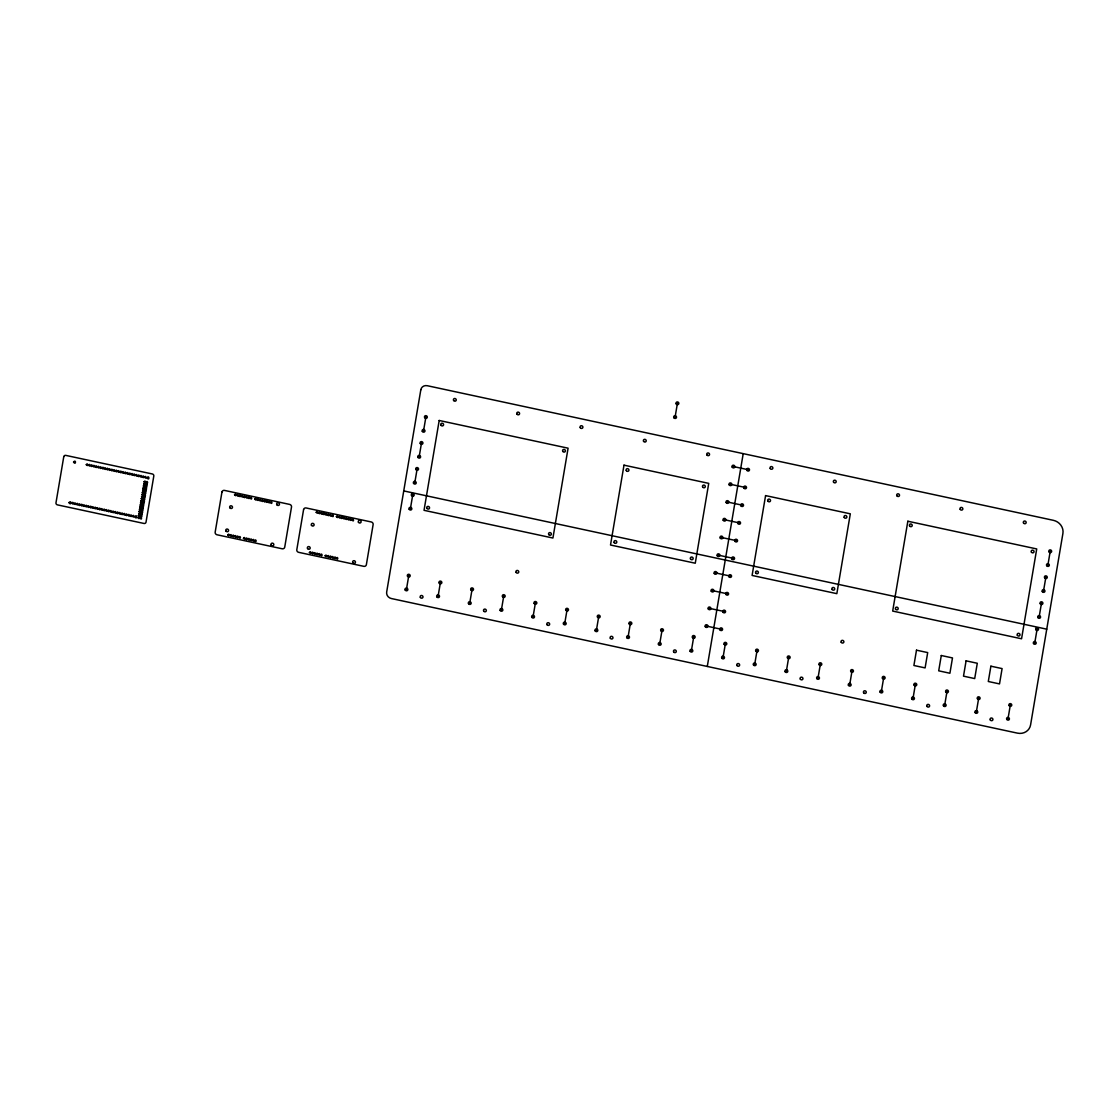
<?xml version="1.0" encoding="UTF-8"?>
<svg xmlns="http://www.w3.org/2000/svg" width="1119" height="1119" viewBox="0 0 1119 1119"><rect width="100%" height="100%" fill="white"/><g stroke="black" fill="none" stroke-linecap="round" stroke-linejoin="round"><path stroke-width="1.5" d="M410.407 508.683L412.743 494.864M414.799 482.723L417.121 468.903M419.177 456.776L421.499 442.956M423.555 430.815L425.891 416.995M406.435 589.447L408.757 575.628M438.088 596.259L440.424 582.439M469.756 603.057L472.078 589.237M501.41 609.869L503.746 596.049M533.078 616.681L535.414 602.861M564.731 623.479L567.067 609.659M596.399 630.291L598.735 616.471M628.067 637.089L630.389 623.283M675.093 417.093L677.429 403.274M659.72 643.901L662.056 630.081M691.388 650.712L693.724 636.893M707.292 666.448L743.212 453.643M723.042 657.51L725.378 643.705M754.71 664.322L757.045 650.503M786.377 671.134L788.699 657.315M818.031 677.932L820.367 664.126M849.699 684.744L852.021 670.924M881.352 691.556L883.688 677.736M913.02 698.354L915.356 684.548M944.674 705.166L947.01 691.346M976.341 711.978L978.677 698.158M1008.009 718.776L1010.331 704.97M1034.767 642.907L1037.089 629.088M1039.145 616.947L1041.481 603.141M1043.523 591L1045.859 577.18M1047.902 565.039L1050.237 551.233M733.435 466.553L748.093 469.7M730.441 484.275L745.1 487.422M727.448 501.997L742.107 505.159M724.455 519.72L739.113 522.881M721.461 537.456L736.12 540.603M718.468 555.178L733.141 558.325M403.749 490.919L1046.755 629.172M715.475 572.9L730.147 576.047M712.495 590.622L727.154 593.769M709.502 608.344L724.161 611.506M706.509 626.067L721.168 629.228M69 502.613C71.196 506.613 71.896 499.27 69 502.613M73.56 462.049C75.882 466.063 76.302 458.566 73.56 462.049M71.826 503.186C74.078 506.152 73.588 500.319 71.826 503.13M74.064 503.662C76.526 506.571 75.56 500.78 74.064 503.662M76.302 504.151C78.498 507.159 78.078 501.326 76.316 504.082M78.554 504.627C80.666 507.676 80.456 501.774 78.554 504.571M80.792 505.117C82.974 508.11 82.61 502.249 80.792 505.047M83.03 505.592C85.408 508.572 84.596 502.655 83.03 505.592M86.275 464.721C88.695 467.644 87.758 461.811 86.275 464.651M85.268 506.082C87.492 509.019 87.044 503.396 85.296 505.956M88.513 465.196C90.723 468.176 90.387 462.371 88.513 465.196M87.52 506.557C89.772 509.495 89.268 503.83 87.534 506.431M90.765 465.686C93.045 468.609 92.499 462.846 90.779 465.56M89.758 507.047C91.954 510.054 91.576 504.165 89.772 506.977M93.003 466.161C95.311 469.127 94.681 463.308 93.003 466.105M91.996 507.522C94.416 510.46 93.478 504.585 91.996 507.522M95.241 466.637C97.479 469.644 96.975 463.756 95.255 466.581M94.248 507.998C96.514 510.935 95.954 505.242 94.262 507.886M97.479 467.127C99.913 470.064 98.962 464.231 97.479 467.127M96.486 508.488C98.752 511.439 98.206 505.718 96.5 508.362M99.731 467.602C101.969 470.567 101.437 464.847 99.745 467.49M98.724 508.963C100.85 511.998 100.598 506.124 98.738 508.907M101.969 468.092C104.123 471.099 103.885 465.252 101.983 468.022M100.976 509.453C103.438 512.376 102.388 506.487 100.976 509.453M104.207 468.567C106.529 471.533 105.843 465.7 104.221 468.511M103.214 509.928C105.564 512.894 104.92 506.977 103.214 509.928M106.459 469.057C108.753 472.05 108.067 466.105 106.459 469.057M105.452 510.418C107.746 513.327 107.214 507.648 105.48 510.292M108.697 469.532C110.921 472.47 110.473 466.861 108.711 469.421M107.69 510.893C109.928 513.873 109.508 508.012 107.704 510.837M110.935 470.022C113.159 473.057 112.697 467.155 110.935 470.022M109.942 511.383C112.376 514.306 111.438 508.446 109.942 511.383M113.187 470.498C115.341 473.547 114.963 467.644 113.187 470.442M112.18 511.859C114.544 514.824 113.746 509.033 112.18 511.859M115.425 470.987C117.677 474.008 117.061 468.078 115.425 470.987M114.418 512.348C116.684 515.341 116.082 509.481 114.432 512.278M117.663 471.463C119.957 474.4 119.355 468.707 117.691 471.337M116.67 512.824C118.824 515.873 118.474 509.956 116.67 512.768M119.901 471.952C122.167 474.904 121.635 469.169 119.929 471.826M118.908 513.313C121.216 516.307 120.502 510.362 118.908 513.313M122.153 472.428C124.391 475.407 123.845 469.574 122.153 472.372M121.146 513.789C123.468 516.796 122.796 510.879 121.146 513.789M124.391 472.903C126.727 475.897 125.999 469.91 124.391 472.903M123.398 514.278C125.734 517.188 125.02 511.481 123.412 514.153M126.629 473.393C128.993 476.344 128.335 470.442 126.629 473.393M125.636 514.754C127.916 517.733 127.286 511.929 125.636 514.698M128.881 473.869C131.161 476.792 130.643 471.127 128.895 473.757M127.874 515.23C130.182 518.223 129.594 512.292 127.874 515.23M131.119 474.358C133.357 477.323 132.923 471.477 131.133 474.302M130.112 515.719C132.518 518.643 131.664 512.824 130.112 515.719M133.357 474.834C135.847 477.729 134.826 471.896 133.357 474.834M132.364 516.195C134.49 519.174 134.28 513.439 132.378 516.083M135.609 475.323C137.959 478.275 137.161 472.456 135.609 475.323M134.77 516.74C137.105 520.657 137.623 513.397 134.798 516.586M137.847 475.799C140.029 478.82 139.623 472.987 137.847 475.743M138.001 517.747C140.099 520.783 139.917 514.88 138.001 517.677M140.085 476.288C142.253 479.338 141.847 473.421 140.099 476.218M138.35 515.635C140.56 518.656 140.141 512.726 138.364 515.565M138.714 513.523C140.882 516.558 140.49 510.656 138.714 513.453M139.064 511.397C141.316 514.376 140.854 508.53 139.078 511.341M139.427 509.285C141.707 512.278 141.162 506.334 139.427 509.285M139.777 507.173C142.127 510.166 141.386 504.193 139.777 507.173M140.141 505.061C142.505 508.026 141.665 502.207 140.141 505.061M140.49 502.949C142.896 505.886 142.015 500.039 140.49 502.949M140.854 500.836C142.966 503.872 142.826 497.983 140.854 500.836M140.071 518.209C142.337 521.23 141.693 515.313 140.071 518.209M142.323 476.764C144.533 479.799 144.071 473.855 142.323 476.764M140.435 516.097C142.798 519.062 141.889 513.145 140.435 516.097M141.204 498.724C143.26 501.746 143.148 496.039 141.232 498.612M140.784 513.985C143.12 516.936 142.449 511.033 140.784 513.985M141.567 496.612C143.791 499.578 143.372 493.815 141.581 496.5M141.148 511.873C143.358 514.838 143.008 509.033 141.148 511.873M141.917 494.5C144.155 497.451 143.694 491.731 141.945 494.388M141.498 509.76C143.847 512.712 143.204 506.795 141.498 509.76M142.281 492.388C144.435 495.395 144.197 489.549 142.281 492.332M141.861 507.648C144.267 510.53 143.372 504.865 141.875 507.522M142.631 490.276C144.771 493.297 144.575 487.408 142.645 490.22M142.211 505.536C144.477 508.488 143.875 502.795 142.239 505.41M142.994 488.164C145.246 491.129 144.757 485.31 142.994 488.108M142.575 503.424C144.855 506.417 144.211 500.571 142.575 503.354M143.344 486.052C145.596 489.017 145.134 483.184 143.358 485.996M142.924 501.312C145.176 504.319 144.701 498.417 142.924 501.312M143.708 483.94C145.96 486.947 145.428 481.016 143.708 483.94M144.057 481.827C146.239 484.891 145.736 478.918 144.057 481.827M143.288 499.2C145.624 502.179 144.841 496.29 143.288 499.2M144.575 477.253C146.925 480.261 146.113 474.302 144.575 477.253M143.638 497.074C145.904 500.067 145.33 494.22 143.652 497.018M144.001 494.962C146.351 497.927 145.54 492.08 144.001 494.906M144.351 492.85C146.799 495.801 145.82 489.856 144.351 492.85M144.715 490.737C147.135 493.689 146.183 487.758 144.715 490.737M145.064 488.625C147.47 491.591 146.603 485.73 145.064 488.625M145.428 486.513C147.82 489.493 146.925 483.548 145.428 486.513M145.778 484.401C148.016 487.38 147.428 481.729 145.806 484.289M146.141 482.289C148.421 485.24 147.722 479.533 146.155 482.177M147.009 477.827C149.694 481.743 149.317 474.204 147.009 477.827M227.772 534.952C230.136 537.917 229.381 532.043 227.772 534.952M230.01 535.442C232.165 538.435 231.829 532.7 230.038 535.316M232.262 535.917C234.347 538.966 234.207 533.05 232.262 535.861M234.542 494.822C236.892 497.801 236.109 491.912 234.542 494.822M234.5 536.407C236.571 539.47 236.403 533.525 234.5 536.351M236.794 495.297C239.032 498.333 238.445 492.332 236.794 495.297M236.738 536.882C239.116 539.862 238.333 533.945 236.738 536.882M239.032 495.787C241.242 498.794 240.823 492.933 239.032 495.787M238.99 537.372C241.27 540.323 240.571 534.616 239.004 537.246M241.27 496.263C243.606 499.158 242.963 493.549 241.298 496.137M243.522 496.752C245.648 499.759 245.467 493.885 243.522 496.682M243.466 538.337C245.886 541.302 244.907 535.386 243.466 538.337M245.76 497.228C248.194 500.165 247.215 494.248 245.76 497.228M245.704 538.812C247.872 541.862 247.551 535.875 245.704 538.812M247.998 497.703C250.138 500.739 249.915 494.794 247.998 497.703M247.956 539.302C250.32 542.197 249.607 536.477 247.97 539.176M250.236 498.193C252.39 501.172 252.041 495.423 250.264 498.067M250.194 539.778C252.6 542.659 251.789 537.008 250.208 539.666M252.432 540.267C254.698 543.233 254.195 537.4 252.446 540.197M254.726 499.158C256.936 502.151 256.531 496.318 254.74 499.088M254.684 540.743C257.146 543.652 256.083 537.805 254.684 540.743M256.964 499.633C259.412 502.585 258.475 496.682 256.964 499.633M259.216 500.123C261.356 503.116 261.021 497.382 259.23 499.997M261.454 500.599C263.552 503.648 263.399 497.731 261.468 500.543M263.692 501.088C265.762 504.151 265.609 498.207 263.706 501.018M265.944 501.564C268.322 504.529 267.497 498.64 265.944 501.564M268.182 502.053C270.462 505.005 269.763 499.284 268.196 501.927M270.42 502.529C272.588 505.536 272.309 499.703 270.434 502.473M309.403 552.506C311.655 555.5 311.082 549.653 309.403 552.45M311.642 552.996C313.921 555.975 313.39 550.03 311.642 552.996M313.88 553.471C316.131 556.465 315.642 550.534 313.88 553.471M316.173 512.362C318.579 515.258 317.684 509.593 316.201 512.25M316.131 553.961C318.314 556.898 318.034 551.233 316.145 553.835M318.411 512.852C320.677 515.817 320.104 510.012 318.425 512.782M318.369 554.437C320.621 557.402 320.16 551.583 318.383 554.381M320.663 513.327C322.734 516.377 322.65 510.474 320.663 513.271M320.607 554.912C323.069 557.835 322.048 551.961 320.607 554.912M322.901 513.817C325.363 516.74 324.37 510.879 322.901 513.817M325.139 514.292C327.224 517.272 327.126 511.621 325.167 514.181M325.097 555.877C327.363 558.829 326.72 553.164 325.111 555.765M327.391 514.782C329.587 517.775 329.224 511.956 327.391 514.712M327.335 556.367C329.518 559.402 329.084 553.513 327.349 556.297M329.629 515.258C331.756 518.321 331.392 512.376 329.629 515.202M329.573 556.842C331.658 559.92 331.518 553.933 329.573 556.842M331.867 515.747C334.091 518.796 333.462 512.838 331.867 515.747M331.825 557.332C334.273 560.297 333.21 554.395 331.825 557.332M334.063 557.808C336.287 560.773 335.868 555.01 334.091 557.696M336.357 516.698C338.679 519.636 338.022 513.887 336.371 516.586M336.301 558.297C338.679 561.248 337.882 555.416 336.301 558.297M338.595 517.188C340.847 520.167 340.288 514.32 338.609 517.132M340.833 517.663C343.085 520.699 342.568 514.712 340.833 517.663M343.085 518.153C345.407 521.118 344.736 515.174 343.085 518.153M345.323 518.629C347.603 521.552 347.1 515.873 345.337 518.517M347.561 519.118C349.813 522.083 349.338 516.251 347.575 519.048M349.813 519.594C352.261 522.517 351.24 516.642 349.813 519.594M352.051 520.083C354.415 523.035 353.604 517.216 352.051 520.083M63.769 456.664L55.978 502.837A1.818 1.678 27.5 0 0 57.461 504.879L143.973 523.454A1.818 1.678 27.5 0 0 146.016 522.181L153.807 476.009A1.818 1.678 27.5 0 0 152.324 473.966L65.811 455.391A1.818 1.678 27.5 0 0 63.769 456.664M221.954 492.052L215.17 532.182A2.308 2.126 27.5 0 0 217.058 534.784L282.128 548.772A2.308 2.126 27.5 0 0 284.73 547.149L291.513 507.005A2.308 2.126 27.5 0 0 289.625 504.403L224.555 490.416A2.308 2.126 27.5 0 0 221.954 492.052M303.585 509.593L296.801 549.737A2.308 2.126 27.5 0 0 298.689 552.338L363.759 566.326A2.308 2.126 27.5 0 0 366.361 564.689L373.131 524.545A2.308 2.126 27.5 0 0 371.256 521.958L306.172 507.97A2.308 2.126 27.5 0 0 303.585 509.593M420.814 389.804L386.67 592.049A5.763 5.315 27.5 0 0 391.384 598.539L1017.465 733.141A11.652 10.742 27.5 0 0 1030.585 724.902L1062.91 533.427A11.652 10.742 27.5 0 0 1053.385 520.321L427.304 385.719A5.763 5.315 27.5 0 0 420.814 389.804M439.194 420.478L424.031 510.32L552.926 538.029L568.088 448.187L439.194 420.478M623.996 465.154L610.512 545.009L695.263 563.221L708.733 483.366L623.996 465.154M765.578 495.591L752.094 575.446L836.844 593.657L850.314 513.817L765.578 495.591M907.845 521.23L892.682 611.072L1021.563 638.781L1036.726 548.939L907.845 521.23M916.489 650.181L913.901 665.497L925.105 667.903L927.693 652.587L916.489 650.181M941.289 655.51L938.701 670.827L949.905 673.246L952.493 657.93L941.289 655.51M966.089 660.839L963.501 676.156L974.705 678.576L977.293 663.259L966.089 660.839M990.888 666.183L988.301 681.499L999.519 683.905L1002.092 668.589L990.888 666.183M225.926 530.993A1.441 1.329 27.5 0 0 228.388 531.133A1.441 1.329 27.5 0 0 227.129 529.035A1.441 1.329 27.5 0 0 225.926 530.993M229.843 507.746A1.441 1.329 27.5 0 0 232.304 507.886A1.441 1.329 27.5 0 0 231.06 505.788A1.441 1.329 27.5 0 0 229.843 507.746M276.827 504.711A1.441 1.329 27.5 0 0 279.288 504.851A1.441 1.329 27.5 0 0 278.044 502.753A1.441 1.329 27.5 0 0 276.827 504.711M271.176 545.093A1.441 1.329 27.5 0 0 273.637 545.233A1.441 1.329 27.5 0 0 272.393 543.135A1.441 1.329 27.5 0 0 271.176 545.093M844.23 517.468A1.441 1.329 27.5 0 0 846.691 517.607A1.441 1.329 27.5 0 0 845.446 515.509A1.441 1.329 27.5 0 0 844.23 517.468M767.872 501.046A1.441 1.329 27.5 0 0 770.334 501.186A1.441 1.329 27.5 0 0 769.089 499.088A1.441 1.329 27.5 0 0 767.872 501.046M832.088 589.419A1.441 1.329 27.5 0 0 834.55 589.559A1.441 1.329 27.5 0 0 833.305 587.461A1.441 1.329 27.5 0 0 832.088 589.419M755.731 572.998A1.441 1.329 27.5 0 0 758.192 573.138A1.441 1.329 27.5 0 0 756.948 571.04A1.441 1.329 27.5 0 0 755.731 572.998M1031.41 552.115A1.441 1.329 27.5 0 0 1033.858 552.254A1.441 1.329 27.5 0 0 1032.613 550.156A1.441 1.329 27.5 0 0 1031.41 552.115M909.579 525.93A1.441 1.329 27.5 0 0 912.041 526.07A1.441 1.329 27.5 0 0 910.796 523.972A1.441 1.329 27.5 0 0 909.579 525.93M1017.367 635.298A1.441 1.329 27.5 0 0 1019.829 635.438A1.441 1.329 27.5 0 0 1018.584 633.34A1.441 1.329 27.5 0 0 1017.367 635.298M895.55 609.114A1.441 1.329 27.5 0 0 898.011 609.24A1.441 1.329 27.5 0 0 896.753 607.141A1.441 1.329 27.5 0 0 895.55 609.114M548.73 534.546A1.441 1.329 27.5 0 0 551.191 534.686A1.441 1.329 27.5 0 0 549.933 532.588A1.441 1.329 27.5 0 0 548.73 534.546M426.912 508.362A1.441 1.329 27.5 0 0 429.36 508.488A1.441 1.329 27.5 0 0 428.115 506.389A1.441 1.329 27.5 0 0 426.912 508.362M562.773 451.363A1.441 1.329 27.5 0 0 565.221 451.503A1.441 1.329 27.5 0 0 563.976 449.404A1.441 1.329 27.5 0 0 562.773 451.363M440.942 425.178A1.441 1.329 27.5 0 0 443.404 425.318A1.441 1.329 27.5 0 0 442.159 423.22A1.441 1.329 27.5 0 0 440.942 425.178M690.521 558.982A1.441 1.329 27.5 0 0 692.969 559.122A1.441 1.329 27.5 0 0 691.724 557.024A1.441 1.329 27.5 0 0 690.521 558.982M614.149 542.561A1.441 1.329 27.5 0 0 616.611 542.701A1.441 1.329 27.5 0 0 615.366 540.603A1.441 1.329 27.5 0 0 614.149 542.561M702.662 487.031A1.441 1.329 27.5 0 0 705.11 487.171A1.441 1.329 27.5 0 0 703.865 485.073A1.441 1.329 27.5 0 0 702.662 487.031M626.304 470.609A1.441 1.329 27.5 0 0 628.752 470.749A1.441 1.329 27.5 0 0 627.507 468.651A1.441 1.329 27.5 0 0 626.304 470.609M673.876 417.709A1.441 1.329 27.5 0 0 676.324 417.835A1.441 1.329 27.5 0 0 675.079 415.736A1.441 1.329 27.5 0 0 673.876 417.709M676.198 403.889A1.441 1.329 27.5 0 0 678.66 404.015A1.441 1.329 27.5 0 0 677.415 401.931A1.441 1.329 27.5 0 0 676.198 403.889M409.19 509.285A1.441 1.329 27.5 0 0 411.652 509.425A1.441 1.329 27.5 0 0 410.407 507.327A1.441 1.329 27.5 0 0 409.19 509.285M411.526 495.465A1.441 1.329 27.5 0 0 413.974 495.605A1.441 1.329 27.5 0 0 412.729 493.507A1.441 1.329 27.5 0 0 411.526 495.465M413.568 483.338A1.441 1.329 27.5 0 0 416.03 483.464A1.441 1.329 27.5 0 0 414.785 481.366A1.441 1.329 27.5 0 0 413.568 483.338M415.904 469.518A1.441 1.329 27.5 0 0 418.366 469.644A1.441 1.329 27.5 0 0 417.107 467.56A1.441 1.329 27.5 0 0 415.904 469.518M417.947 457.377A1.441 1.329 27.5 0 0 420.408 457.517A1.441 1.329 27.5 0 0 419.163 455.419A1.441 1.329 27.5 0 0 417.947 457.377M420.282 443.558A1.441 1.329 27.5 0 0 422.744 443.697A1.441 1.329 27.5 0 0 421.499 441.599A1.441 1.329 27.5 0 0 420.282 443.558M424.661 417.611A1.441 1.329 27.5 0 0 427.122 417.737A1.441 1.329 27.5 0 0 425.877 415.653A1.441 1.329 27.5 0 0 424.661 417.611M422.339 431.43A1.441 1.329 27.5 0 0 424.786 431.556A1.441 1.329 27.5 0 0 423.541 429.458A1.441 1.329 27.5 0 0 422.339 431.43M1046.685 565.654A1.441 1.329 27.5 0 0 1049.146 565.794A1.441 1.329 27.5 0 0 1047.888 563.696A1.441 1.329 27.5 0 0 1046.685 565.654M1049.021 551.835A1.441 1.329 27.5 0 0 1051.468 551.975A1.441 1.329 27.5 0 0 1050.223 549.877A1.441 1.329 27.5 0 0 1049.021 551.835M1044.628 577.796A1.441 1.329 27.5 0 0 1047.09 577.922A1.441 1.329 27.5 0 0 1045.845 575.837A1.441 1.329 27.5 0 0 1044.628 577.796M1042.307 591.601A1.441 1.329 27.5 0 0 1044.754 591.741A1.441 1.329 27.5 0 0 1043.509 589.643A1.441 1.329 27.5 0 0 1042.307 591.601M1040.25 603.742A1.441 1.329 27.5 0 0 1042.712 603.882A1.441 1.329 27.5 0 0 1041.467 601.784A1.441 1.329 27.5 0 0 1040.25 603.742M1037.928 617.562A1.441 1.329 27.5 0 0 1040.376 617.702A1.441 1.329 27.5 0 0 1039.131 615.604A1.441 1.329 27.5 0 0 1037.928 617.562M1035.872 629.703A1.441 1.329 27.5 0 0 1038.334 629.829A1.441 1.329 27.5 0 0 1037.089 627.731A1.441 1.329 27.5 0 0 1035.872 629.703M1033.536 643.509A1.441 1.329 27.5 0 0 1035.998 643.649A1.441 1.329 27.5 0 0 1034.753 641.551A1.441 1.329 27.5 0 0 1033.536 643.509M729.21 484.891A1.441 1.329 27.5 0 0 731.672 485.017A1.441 1.329 27.5 0 0 730.427 482.918A1.441 1.329 27.5 0 0 729.21 484.891M743.883 488.038A1.441 1.329 27.5 0 0 746.331 488.178A1.441 1.329 27.5 0 0 745.086 486.08A1.441 1.329 27.5 0 0 743.883 488.038M726.217 502.613A1.441 1.329 27.5 0 0 728.679 502.739A1.441 1.329 27.5 0 0 727.434 500.655A1.441 1.329 27.5 0 0 726.217 502.613M740.89 505.76A1.441 1.329 27.5 0 0 743.338 505.9A1.441 1.329 27.5 0 0 742.093 503.802A1.441 1.329 27.5 0 0 740.89 505.76M723.238 520.335A1.441 1.329 27.5 0 0 725.685 520.475A1.441 1.329 27.5 0 0 724.441 518.377A1.441 1.329 27.5 0 0 723.238 520.335M737.897 523.482A1.441 1.329 27.5 0 0 740.358 523.622A1.441 1.329 27.5 0 0 739.099 521.524A1.441 1.329 27.5 0 0 737.897 523.482M720.244 538.057A1.441 1.329 27.5 0 0 722.692 538.197A1.441 1.329 27.5 0 0 721.447 536.099A1.441 1.329 27.5 0 0 720.244 538.057M734.903 541.204A1.441 1.329 27.5 0 0 737.365 541.344A1.441 1.329 27.5 0 0 736.106 539.246A1.441 1.329 27.5 0 0 734.903 541.204M717.251 555.779A1.441 1.329 27.5 0 0 719.713 555.919A1.441 1.329 27.5 0 0 718.454 553.821A1.441 1.329 27.5 0 0 717.251 555.779M731.91 558.941A1.441 1.329 27.5 0 0 734.372 559.066A1.441 1.329 27.5 0 0 733.127 556.968A1.441 1.329 27.5 0 0 731.91 558.941M714.258 573.501A1.441 1.329 27.5 0 0 716.719 573.641A1.441 1.329 27.5 0 0 715.461 571.543A1.441 1.329 27.5 0 0 714.258 573.501M728.917 576.663A1.441 1.329 27.5 0 0 731.378 576.789A1.441 1.329 27.5 0 0 730.134 574.704A1.441 1.329 27.5 0 0 728.917 576.663M711.264 591.238A1.441 1.329 27.5 0 0 713.726 591.364A1.441 1.329 27.5 0 0 712.481 589.265A1.441 1.329 27.5 0 0 711.264 591.238M725.923 594.385A1.441 1.329 27.5 0 0 728.385 594.525A1.441 1.329 27.5 0 0 727.14 592.427A1.441 1.329 27.5 0 0 725.923 594.385M708.271 608.96A1.441 1.329 27.5 0 0 710.733 609.086A1.441 1.329 27.5 0 0 709.488 607.002A1.441 1.329 27.5 0 0 708.271 608.96M722.944 612.107A1.441 1.329 27.5 0 0 725.392 612.247A1.441 1.329 27.5 0 0 724.147 610.149A1.441 1.329 27.5 0 0 722.944 612.107M705.278 626.682A1.441 1.329 27.5 0 0 707.74 626.822A1.441 1.329 27.5 0 0 706.495 624.724A1.441 1.329 27.5 0 0 705.278 626.682M719.951 629.829A1.441 1.329 27.5 0 0 722.398 629.969A1.441 1.329 27.5 0 0 721.154 627.871A1.441 1.329 27.5 0 0 719.951 629.829M352.807 562.647A1.441 1.329 27.5 0 0 355.269 562.787A1.441 1.329 27.5 0 0 354.01 560.689A1.441 1.329 27.5 0 0 352.807 562.647M358.458 522.265A1.441 1.329 27.5 0 0 360.919 522.405A1.441 1.329 27.5 0 0 359.675 520.307A1.441 1.329 27.5 0 0 358.458 522.265M311.474 525.301A1.441 1.329 27.5 0 0 313.935 525.44A1.441 1.329 27.5 0 0 312.691 523.342A1.441 1.329 27.5 0 0 311.474 525.301M307.557 548.548A1.441 1.329 27.5 0 0 310.005 548.674A1.441 1.329 27.5 0 0 308.76 546.576A1.441 1.329 27.5 0 0 307.557 548.548M516.111 572.396A1.441 1.329 27.5 0 0 518.573 572.536A1.441 1.329 27.5 0 0 517.328 570.438A1.441 1.329 27.5 0 0 516.111 572.396M841.236 642.306A1.441 1.329 27.5 0 0 843.698 642.432A1.441 1.329 27.5 0 0 842.439 640.334A1.441 1.329 27.5 0 0 841.236 642.306M405.204 590.049A1.441 1.329 27.5 0 0 407.666 590.189A1.441 1.329 27.5 0 0 406.421 588.09A1.441 1.329 27.5 0 0 405.204 590.049M407.54 576.243A1.441 1.329 27.5 0 0 410.002 576.369A1.441 1.329 27.5 0 0 408.743 574.271A1.441 1.329 27.5 0 0 407.54 576.243M439.194 583.041A1.441 1.329 27.5 0 0 441.655 583.181A1.441 1.329 27.5 0 0 440.41 581.083A1.441 1.329 27.5 0 0 439.194 583.041M436.872 596.861A1.441 1.329 27.5 0 0 439.319 597A1.441 1.329 27.5 0 0 438.075 594.902A1.441 1.329 27.5 0 0 436.872 596.861M470.861 589.853A1.441 1.329 27.5 0 0 473.323 589.993A1.441 1.329 27.5 0 0 472.078 587.895A1.441 1.329 27.5 0 0 470.861 589.853M468.525 603.673A1.441 1.329 27.5 0 0 470.987 603.798A1.441 1.329 27.5 0 0 469.742 601.714A1.441 1.329 27.5 0 0 468.525 603.673M502.529 596.665A1.441 1.329 27.5 0 0 504.977 596.791A1.441 1.329 27.5 0 0 503.732 594.693A1.441 1.329 27.5 0 0 502.529 596.665M500.193 610.47A1.441 1.329 27.5 0 0 502.655 610.61A1.441 1.329 27.5 0 0 501.396 608.512A1.441 1.329 27.5 0 0 500.193 610.47M534.183 603.463A1.441 1.329 27.5 0 0 536.644 603.603A1.441 1.329 27.5 0 0 535.4 601.504A1.441 1.329 27.5 0 0 534.183 603.463M531.847 617.282A1.441 1.329 27.5 0 0 534.309 617.422A1.441 1.329 27.5 0 0 533.064 615.324A1.441 1.329 27.5 0 0 531.847 617.282M565.85 610.275A1.441 1.329 27.5 0 0 568.298 610.414A1.441 1.329 27.5 0 0 567.053 608.316A1.441 1.329 27.5 0 0 565.85 610.275M563.514 624.094A1.441 1.329 27.5 0 0 565.976 624.22A1.441 1.329 27.5 0 0 564.731 622.122A1.441 1.329 27.5 0 0 563.514 624.094M597.504 617.087A1.441 1.329 27.5 0 0 599.966 617.212A1.441 1.329 27.5 0 0 598.721 615.114A1.441 1.329 27.5 0 0 597.504 617.087M595.182 630.892A1.441 1.329 27.5 0 0 597.63 631.032A1.441 1.329 27.5 0 0 596.385 628.934A1.441 1.329 27.5 0 0 595.182 630.892M629.172 623.884A1.441 1.329 27.5 0 0 631.634 624.024A1.441 1.329 27.5 0 0 630.375 621.926A1.441 1.329 27.5 0 0 629.172 623.884M626.836 637.704A1.441 1.329 27.5 0 0 629.298 637.844A1.441 1.329 27.5 0 0 628.053 635.746A1.441 1.329 27.5 0 0 626.836 637.704M660.839 630.696A1.441 1.329 27.5 0 0 663.287 630.836A1.441 1.329 27.5 0 0 662.042 628.738A1.441 1.329 27.5 0 0 660.839 630.696M658.504 644.516A1.441 1.329 27.5 0 0 660.965 644.642A1.441 1.329 27.5 0 0 659.706 642.544A1.441 1.329 27.5 0 0 658.504 644.516M692.493 637.508A1.441 1.329 27.5 0 0 694.955 637.634A1.441 1.329 27.5 0 0 693.71 635.536A1.441 1.329 27.5 0 0 692.493 637.508M690.157 651.314A1.441 1.329 27.5 0 0 692.619 651.454A1.441 1.329 27.5 0 0 691.374 649.356A1.441 1.329 27.5 0 0 690.157 651.314M724.161 644.306A1.441 1.329 27.5 0 0 726.609 644.446A1.441 1.329 27.5 0 0 725.364 642.348A1.441 1.329 27.5 0 0 724.161 644.306M721.825 658.126A1.441 1.329 27.5 0 0 724.287 658.266A1.441 1.329 27.5 0 0 723.028 656.168A1.441 1.329 27.5 0 0 721.825 658.126M755.815 651.118A1.441 1.329 27.5 0 0 758.276 651.244A1.441 1.329 27.5 0 0 757.031 649.16A1.441 1.329 27.5 0 0 755.815 651.118M753.493 664.938A1.441 1.329 27.5 0 0 755.94 665.064A1.441 1.329 27.5 0 0 754.696 662.966A1.441 1.329 27.5 0 0 753.493 664.938M787.482 657.916A1.441 1.329 27.5 0 0 789.944 658.056A1.441 1.329 27.5 0 0 788.685 655.958A1.441 1.329 27.5 0 0 787.482 657.916M785.146 671.736A1.441 1.329 27.5 0 0 787.608 671.876A1.441 1.329 27.5 0 0 786.363 669.777A1.441 1.329 27.5 0 0 785.146 671.736M819.136 664.728A1.441 1.329 27.5 0 0 821.598 664.868A1.441 1.329 27.5 0 0 820.353 662.77A1.441 1.329 27.5 0 0 819.136 664.728M816.814 678.548A1.441 1.329 27.5 0 0 819.262 678.687A1.441 1.329 27.5 0 0 818.017 676.589A1.441 1.329 27.5 0 0 816.814 678.548M850.804 671.54A1.441 1.329 27.5 0 0 853.265 671.666A1.441 1.329 27.5 0 0 852.021 669.582A1.441 1.329 27.5 0 0 850.804 671.54M848.468 685.36A1.441 1.329 27.5 0 0 850.93 685.485A1.441 1.329 27.5 0 0 849.685 683.387A1.441 1.329 27.5 0 0 848.468 685.36M882.471 678.338A1.441 1.329 27.5 0 0 884.919 678.478A1.441 1.329 27.5 0 0 883.674 676.38A1.441 1.329 27.5 0 0 882.471 678.338M880.135 692.157A1.441 1.329 27.5 0 0 882.597 692.297A1.441 1.329 27.5 0 0 881.338 690.199A1.441 1.329 27.5 0 0 880.135 692.157M914.125 685.15A1.441 1.329 27.5 0 0 916.587 685.29A1.441 1.329 27.5 0 0 915.342 683.191A1.441 1.329 27.5 0 0 914.125 685.15M911.789 698.969A1.441 1.329 27.5 0 0 914.251 699.095A1.441 1.329 27.5 0 0 913.006 697.011A1.441 1.329 27.5 0 0 911.789 698.969M945.793 691.962A1.441 1.329 27.5 0 0 948.241 692.088A1.441 1.329 27.5 0 0 946.996 690.003A1.441 1.329 27.5 0 0 945.793 691.962M943.457 705.767A1.441 1.329 27.5 0 0 945.919 705.907A1.441 1.329 27.5 0 0 944.674 703.809A1.441 1.329 27.5 0 0 943.457 705.767M977.446 698.76A1.441 1.329 27.5 0 0 979.908 698.899A1.441 1.329 27.5 0 0 978.663 696.801A1.441 1.329 27.5 0 0 977.446 698.76M975.125 712.579A1.441 1.329 27.5 0 0 977.572 712.719A1.441 1.329 27.5 0 0 976.327 710.621A1.441 1.329 27.5 0 0 975.125 712.579M1009.114 705.571A1.441 1.329 27.5 0 0 1011.576 705.711A1.441 1.329 27.5 0 0 1010.317 703.613A1.441 1.329 27.5 0 0 1009.114 705.571M1006.778 719.391A1.441 1.329 27.5 0 0 1009.24 719.517A1.441 1.329 27.5 0 0 1007.995 717.433A1.441 1.329 27.5 0 0 1006.778 719.391M990.287 719.951A1.441 1.329 27.5 0 0 992.735 720.09A1.441 1.329 27.5 0 0 991.49 717.992A1.441 1.329 27.5 0 0 990.287 719.951M926.952 706.341A1.441 1.329 27.5 0 0 929.413 706.481A1.441 1.329 27.5 0 0 928.169 704.383A1.441 1.329 27.5 0 0 926.952 706.341M863.63 692.731A1.441 1.329 27.5 0 0 866.092 692.857A1.441 1.329 27.5 0 0 864.847 690.773A1.441 1.329 27.5 0 0 863.63 692.731M800.309 679.107A1.441 1.329 27.5 0 0 802.771 679.247A1.441 1.329 27.5 0 0 801.526 677.149A1.441 1.329 27.5 0 0 800.309 679.107M736.987 665.497A1.441 1.329 27.5 0 0 739.449 665.637A1.441 1.329 27.5 0 0 738.19 663.539A1.441 1.329 27.5 0 0 736.987 665.497M673.666 651.887A1.441 1.329 27.5 0 0 676.114 652.027A1.441 1.329 27.5 0 0 674.869 649.929A1.441 1.329 27.5 0 0 673.666 651.887M610.345 638.278A1.441 1.329 27.5 0 0 612.792 638.403A1.441 1.329 27.5 0 0 611.547 636.305A1.441 1.329 27.5 0 0 610.345 638.278M547.009 624.654A1.441 1.329 27.5 0 0 549.471 624.794A1.441 1.329 27.5 0 0 548.226 622.696A1.441 1.329 27.5 0 0 547.009 624.654M483.688 611.044A1.441 1.329 27.5 0 0 486.15 611.184A1.441 1.329 27.5 0 0 484.905 609.086A1.441 1.329 27.5 0 0 483.688 611.044M420.366 597.434A1.441 1.329 27.5 0 0 422.828 597.56A1.441 1.329 27.5 0 0 421.583 595.476A1.441 1.329 27.5 0 0 420.366 597.434M746.863 470.316A1.441 1.329 27.5 0 0 749.324 470.442A1.441 1.329 27.5 0 0 748.079 468.357A1.441 1.329 27.5 0 0 746.863 470.316M732.204 467.155A1.441 1.329 27.5 0 0 734.665 467.294A1.441 1.329 27.5 0 0 733.421 465.196A1.441 1.329 27.5 0 0 732.204 467.155M1023.521 522.979A1.441 1.329 27.5 0 0 1025.983 523.119A1.441 1.329 27.5 0 0 1024.738 521.02A1.441 1.329 27.5 0 0 1023.521 522.979M960.2 509.369A1.441 1.329 27.5 0 0 962.662 509.509A1.441 1.329 27.5 0 0 961.417 507.411A1.441 1.329 27.5 0 0 960.2 509.369M896.879 495.759A1.441 1.329 27.5 0 0 899.34 495.885A1.441 1.329 27.5 0 0 898.081 493.801A1.441 1.329 27.5 0 0 896.879 495.759M833.557 482.135A1.441 1.329 27.5 0 0 836.005 482.275A1.441 1.329 27.5 0 0 834.76 480.177A1.441 1.329 27.5 0 0 833.557 482.135M770.236 468.525A1.441 1.329 27.5 0 0 772.683 468.665A1.441 1.329 27.5 0 0 771.439 466.567A1.441 1.329 27.5 0 0 770.236 468.525M706.9 454.915A1.441 1.329 27.5 0 0 709.362 455.055A1.441 1.329 27.5 0 0 708.117 452.957A1.441 1.329 27.5 0 0 706.9 454.915M643.579 441.306A1.441 1.329 27.5 0 0 646.041 441.432A1.441 1.329 27.5 0 0 644.796 439.333A1.441 1.329 27.5 0 0 643.579 441.306M580.257 427.682A1.441 1.329 27.5 0 0 582.719 427.822A1.441 1.329 27.5 0 0 581.474 425.724A1.441 1.329 27.5 0 0 580.257 427.682M516.936 414.072A1.441 1.329 27.5 0 0 519.398 414.212A1.441 1.329 27.5 0 0 518.139 412.114A1.441 1.329 27.5 0 0 516.936 414.072M453.615 400.462A1.441 1.329 27.5 0 0 456.062 400.588A1.441 1.329 27.5 0 0 454.818 398.49A1.441 1.329 27.5 0 0 453.615 400.462"/></g></svg>
